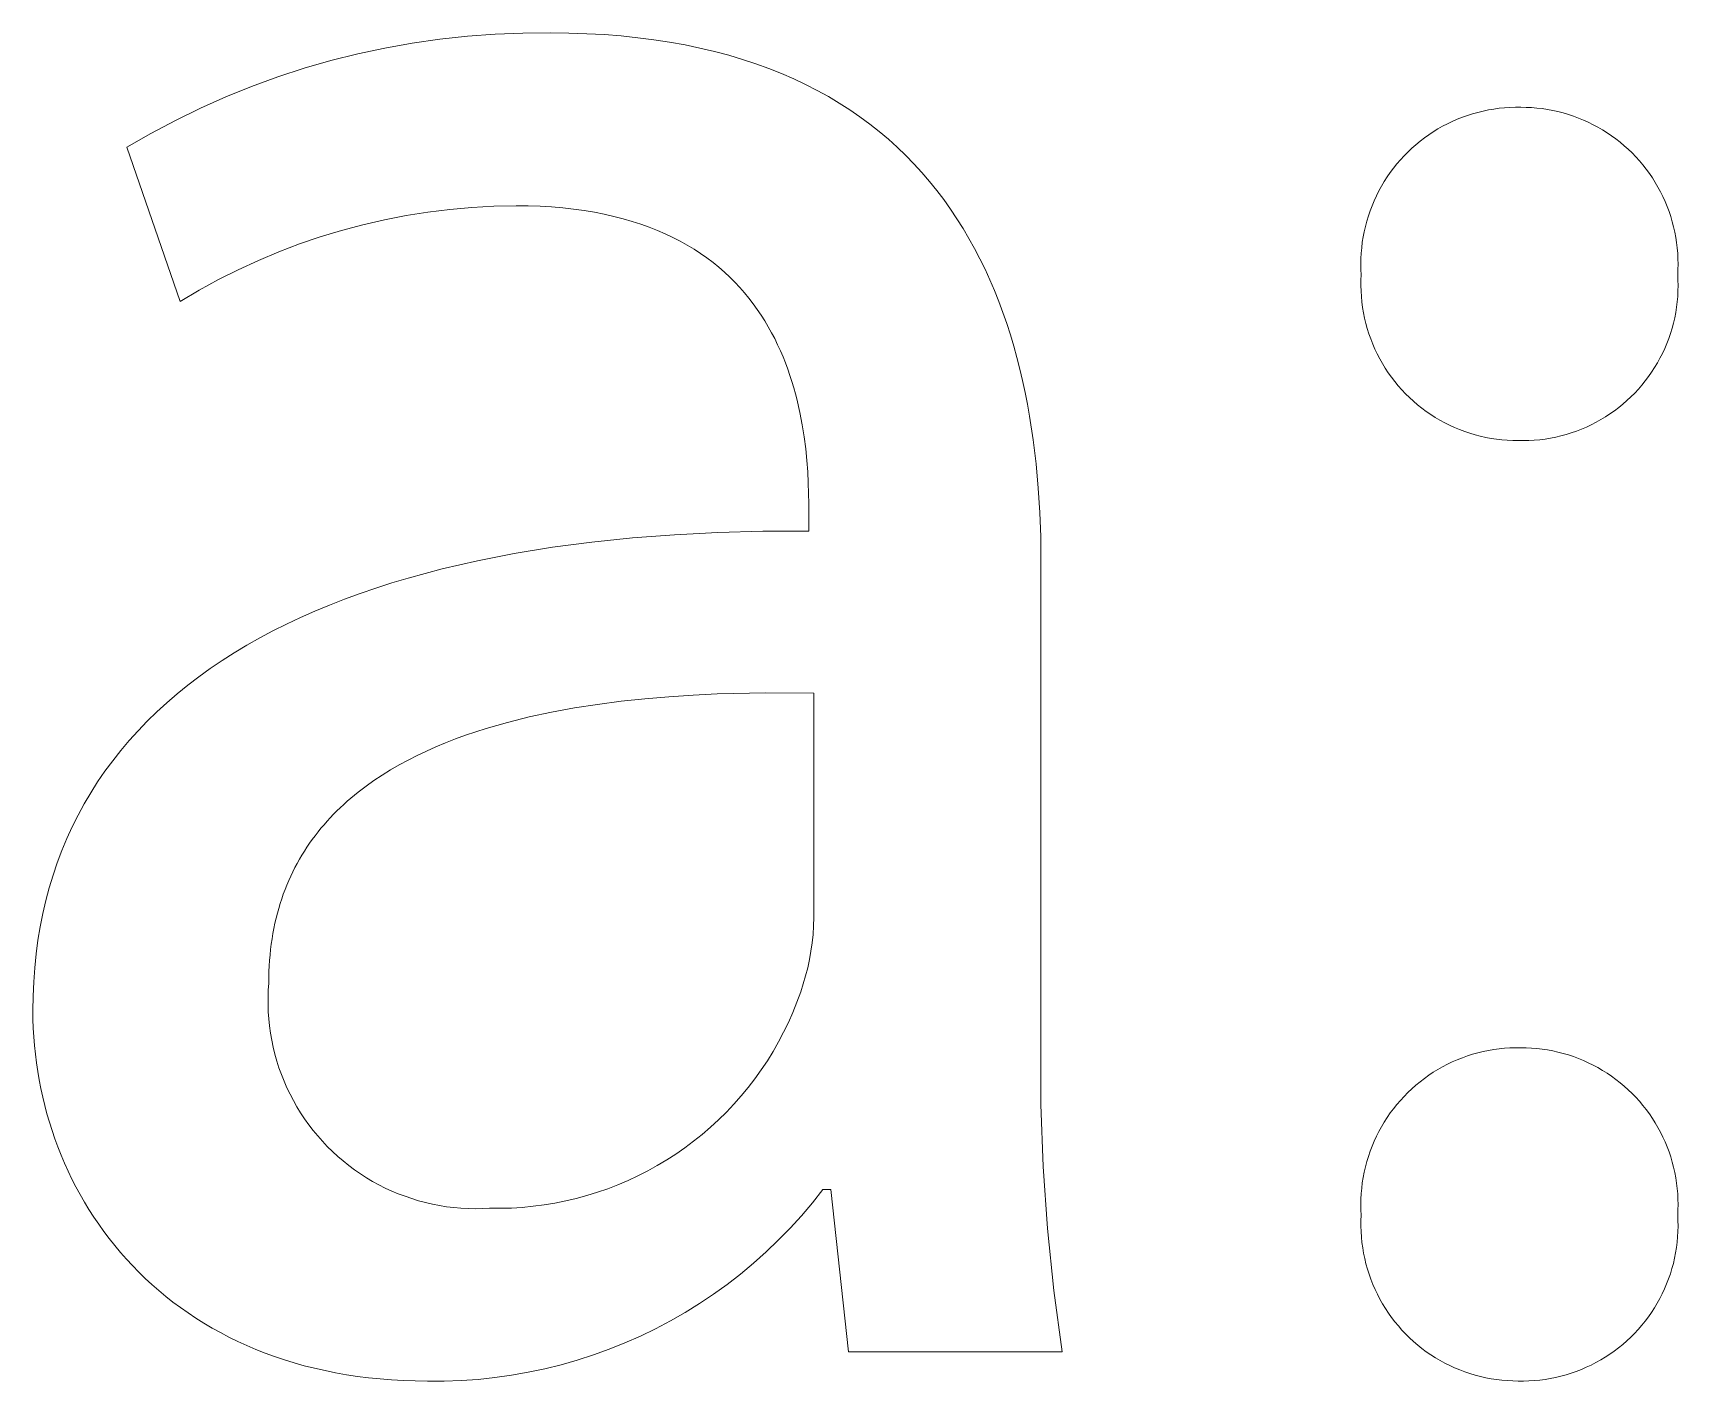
# Model space of a CAD drawing. Header units: millimetres. Extents: x -1421 to 3505, y -683 to 2759.
# Drawn here: x 3193.39 to 3223.83, y -336.99 to -312.04 of the extents above; entities that cross this region are included whole.
import ezdxf

# ---------------------------------------------------------------- set-up
doc = ezdxf.new("R2010")
doc.units = ezdxf.units.MM
doc.header["$MEASUREMENT"] = 0
doc.layers.add('Domyślny', color=7, linetype='Continuous', true_color=0x000000)

msp = doc.modelspace()

# ---------------------------------------------------------------- linework, layer by layer
at = {"layer": 'Domyślny', "color": 18, "lineweight": 15, "true_color": 0x000000}
for p, q in [((3199.906, -312.319), (3200.412, -312.228)), ((3200.412, -312.228), (3200.921, -312.155)), ((3200.921, -312.155), (3201.432, -312.1)), ((3201.432, -312.1), (3201.945, -312.062)), ((3201.945, -312.062), (3202.459, -312.042)), ((3202.459, -312.042), (3202.973, -312.039)), ((3202.973, -312.039), (3203.311, -312.043)), ((3203.311, -312.043), (3203.641, -312.054)), ((3203.641, -312.054), (3203.963, -312.072)), ((3203.963, -312.072), (3204.277, -312.096)), ((3204.277, -312.096), (3204.584, -312.128)), ((3204.584, -312.128), (3204.883, -312.166)), ((3204.883, -312.166), (3205.174, -312.211)), ((3205.174, -312.211), (3205.458, -312.262)), ((3205.458, -312.262), (3205.735, -312.32)), ((3198.411, -312.695), (3198.905, -312.552)), ((3198.905, -312.552), (3199.404, -312.427)), ((3199.404, -312.427), (3199.906, -312.319)), ((3205.735, -312.32), (3206.004, -312.384)), ((3206.004, -312.384), (3206.266, -312.454)), ((3206.266, -312.454), (3206.52, -312.53)), ((3206.52, -312.53), (3206.768, -312.612)), ((3197.44, -313.031), (3197.923, -312.854)), ((3197.923, -312.854), (3198.411, -312.695)), ((3206.768, -312.612), (3207.009, -312.699)), ((3207.009, -312.699), (3207.242, -312.792)), ((3207.242, -312.792), (3207.469, -312.891)), ((3207.469, -312.891), (3207.69, -312.995)), ((3196.963, -313.223), (3197.44, -313.031)), ((3207.69, -312.995), (3207.903, -313.105)), ((3207.903, -313.105), (3208.11, -313.219)), ((3196.031, -313.658), (3196.494, -313.433)), ((3196.494, -313.433), (3196.963, -313.223)), ((3208.11, -313.219), (3208.311, -313.339)), ((3208.311, -313.339), (3208.505, -313.463)), ((3208.505, -313.463), (3208.693, -313.593)), ((3220.126, -313.51), (3220.224, -313.486)), ((3220.224, -313.486), (3220.322, -313.466)), ((3220.322, -313.466), (3220.421, -313.449)), ((3220.421, -313.449), (3220.52, -313.435)), ((3220.52, -313.435), (3220.62, -313.425)), ((3220.62, -313.425), (3220.72, -313.419)), ((3220.72, -313.419), (3220.82, -313.415)), ((3220.82, -313.415), (3220.921, -313.416)), ((3220.921, -313.416), (3221.02, -313.417)), ((3221.02, -313.417), (3221.119, -313.422)), ((3221.119, -313.422), (3221.218, -313.43)), ((3221.218, -313.43), (3221.317, -313.441)), ((3221.317, -313.441), (3221.415, -313.456)), ((3221.415, -313.456), (3221.513, -313.474)), ((3221.513, -313.474), (3221.609, -313.496)), ((3221.609, -313.496), (3221.706, -313.521)), ((3195.577, -313.899), (3196.031, -313.658)), ((3208.693, -313.593), (3208.875, -313.727)), ((3208.875, -313.727), (3209.05, -313.866)), ((3219.388, -313.817), (3219.475, -313.768)), ((3219.475, -313.768), (3219.564, -313.722)), ((3219.564, -313.722), (3219.654, -313.678)), ((3219.654, -313.678), (3219.746, -313.638)), ((3219.746, -313.638), (3219.84, -313.601)), ((3219.84, -313.601), (3219.934, -313.567)), ((3219.934, -313.567), (3220.03, -313.537)), ((3220.03, -313.537), (3220.126, -313.51)), ((3221.706, -313.521), (3221.801, -313.549)), ((3221.801, -313.549), (3221.895, -313.58)), ((3221.895, -313.58), (3221.988, -313.615)), ((3221.988, -313.615), (3222.08, -313.653)), ((3222.08, -313.653), (3222.17, -313.694)), ((3222.17, -313.694), (3222.259, -313.738)), ((3222.259, -313.738), (3222.347, -313.785)), ((3222.347, -313.785), (3222.433, -313.834)), ((3195.132, -314.155), (3195.577, -313.899)), ((3209.05, -313.866), (3209.22, -314.009)), ((3209.22, -314.009), (3209.384, -314.156)), ((3218.905, -314.175), (3218.98, -314.108)), ((3218.98, -314.108), (3219.057, -314.045)), ((3219.057, -314.045), (3219.137, -313.984)), ((3219.137, -313.984), (3219.219, -313.925)), ((3219.219, -313.925), (3219.302, -313.87)), ((3219.302, -313.87), (3219.388, -313.817)), ((3222.433, -313.834), (3222.517, -313.887)), ((3222.517, -313.887), (3222.599, -313.943)), ((3222.599, -313.943), (3222.679, -314.002)), ((3222.679, -314.002), (3222.757, -314.063)), ((3222.757, -314.063), (3222.833, -314.127)), ((3196.116, -317.01), (3195.132, -314.155)), ((3209.384, -314.156), (3209.541, -314.308)), ((3209.541, -314.308), (3209.693, -314.463)), ((3218.628, -314.465), (3218.693, -314.389)), ((3218.693, -314.389), (3218.761, -314.315)), ((3218.761, -314.315), (3218.832, -314.244)), ((3218.832, -314.244), (3218.905, -314.175)), ((3222.833, -314.127), (3222.907, -314.193)), ((3222.907, -314.193), (3222.979, -314.262)), ((3222.979, -314.262), (3223.048, -314.333)), ((3223.048, -314.333), (3223.114, -314.407)), ((3223.114, -314.407), (3223.179, -314.483)), ((3209.693, -314.463), (3209.84, -314.623)), ((3209.84, -314.623), (3209.98, -314.787)), ((3218.394, -314.791), (3218.448, -314.706)), ((3218.448, -314.706), (3218.505, -314.624)), ((3218.505, -314.624), (3218.565, -314.543)), ((3218.565, -314.543), (3218.628, -314.465)), ((3223.179, -314.483), (3223.24, -314.561)), ((3223.24, -314.561), (3223.299, -314.641)), ((3223.299, -314.641), (3223.355, -314.723)), ((3223.355, -314.723), (3223.408, -314.807)), ((3209.98, -314.787), (3210.116, -314.954)), ((3210.116, -314.954), (3210.245, -315.125)), ((3218.25, -315.055), (3218.295, -314.965)), ((3218.295, -314.965), (3218.343, -314.877)), ((3218.343, -314.877), (3218.394, -314.791)), ((3223.408, -314.807), (3223.458, -314.892)), ((3223.458, -314.892), (3223.505, -314.98)), ((3223.505, -314.98), (3223.549, -315.069)), ((3201.108, -315.305), (3200.702, -315.355)), ((3201.515, -315.269), (3201.108, -315.305)), ((3201.924, -315.246), (3201.515, -315.269)), ((3202.333, -315.238), (3201.924, -315.246)), ((3202.558, -315.241), (3202.333, -315.238)), ((3202.777, -315.248), (3202.558, -315.241)), ((3202.99, -315.261), (3202.777, -315.248)), ((3203.197, -315.279), (3202.99, -315.261)), ((3203.397, -315.301), (3203.197, -315.279)), ((3203.592, -315.328), (3203.397, -315.301)), ((3203.781, -315.359), (3203.592, -315.328)), ((3210.245, -315.125), (3210.37, -315.3)), ((3210.37, -315.3), (3210.489, -315.478)), ((3218.101, -315.427), (3218.133, -315.332)), ((3218.133, -315.332), (3218.169, -315.238)), ((3218.169, -315.238), (3218.208, -315.146)), ((3218.208, -315.146), (3218.25, -315.055)), ((3223.549, -315.069), (3223.591, -315.159)), ((3223.591, -315.159), (3223.629, -315.251)), ((3223.629, -315.251), (3223.663, -315.344)), ((3199.498, -315.589), (3199.102, -315.695)), ((3199.896, -315.497), (3199.498, -315.589)), ((3200.298, -315.419), (3199.896, -315.497)), ((3200.702, -315.355), (3200.298, -315.419)), ((3203.964, -315.395), (3203.781, -315.359)), ((3204.142, -315.435), (3203.964, -315.395)), ((3204.314, -315.479), (3204.142, -315.435)), ((3204.48, -315.527), (3204.314, -315.479)), ((3204.641, -315.579), (3204.48, -315.527)), ((3204.797, -315.635), (3204.641, -315.579)), ((3204.948, -315.695), (3204.797, -315.635)), ((3210.489, -315.478), (3210.603, -315.659)), ((3218.023, -315.718), (3218.046, -315.62)), ((3218.046, -315.62), (3218.072, -315.523)), ((3218.072, -315.523), (3218.101, -315.427)), ((3223.663, -315.344), (3223.695, -315.438)), ((3223.695, -315.438), (3223.723, -315.533)), ((3223.723, -315.533), (3223.749, -315.629)), ((3223.749, -315.629), (3223.77, -315.726)), ((3198.711, -315.813), (3198.324, -315.946)), ((3199.102, -315.695), (3198.711, -315.813)), ((3205.093, -315.758), (3204.948, -315.695)), ((3205.234, -315.825), (3205.093, -315.758)), ((3205.369, -315.895), (3205.234, -315.825)), ((3205.5, -315.968), (3205.369, -315.895)), ((3210.603, -315.659), (3210.712, -315.843)), ((3210.712, -315.843), (3210.816, -316.031)), ((3217.977, -316.015), (3217.989, -315.915)), ((3217.989, -315.915), (3218.005, -315.816)), ((3218.005, -315.816), (3218.023, -315.718)), ((3223.77, -315.726), (3223.789, -315.823)), ((3223.789, -315.823), (3223.804, -315.921)), ((3223.804, -315.921), (3223.816, -316.02)), ((3197.941, -316.091), (3197.564, -316.249)), ((3198.324, -315.946), (3197.941, -316.091)), ((3205.626, -316.044), (3205.5, -315.968)), ((3205.747, -316.123), (3205.626, -316.044)), ((3205.864, -316.205), (3205.747, -316.123)), ((3205.976, -316.29), (3205.864, -316.205)), ((3210.816, -316.031), (3210.914, -316.221)), ((3210.914, -316.221), (3211.009, -316.414)), ((3217.961, -316.315), (3217.963, -316.215)), ((3217.963, -316.215), (3217.968, -316.115)), ((3217.968, -316.115), (3217.977, -316.015)), ((3223.816, -316.02), (3223.824, -316.119)), ((3223.824, -316.119), (3223.829, -316.218)), ((3223.829, -316.218), (3223.831, -316.317)), ((3197.192, -316.421), (3196.827, -316.605)), ((3197.564, -316.249), (3197.192, -316.421)), ((3206.083, -316.377), (3205.976, -316.29)), ((3206.186, -316.467), (3206.083, -316.377)), ((3206.285, -316.559), (3206.186, -316.467)), ((3211.009, -316.414), (3211.098, -316.61)), ((3217.963, -316.416), (3217.961, -316.315)), ((3217.968, -316.516), (3217.963, -316.416)), ((3217.964, -316.617), (3217.968, -316.516)), ((3223.829, -316.417), (3223.824, -316.516)), ((3223.824, -316.516), (3223.829, -316.616)), ((3223.831, -316.317), (3223.829, -316.417)), ((3196.468, -316.801), (3196.116, -317.01)), ((3196.827, -316.605), (3196.468, -316.801)), ((3206.38, -316.654), (3206.285, -316.559)), ((3206.471, -316.751), (3206.38, -316.654)), ((3206.558, -316.849), (3206.471, -316.751)), ((3206.64, -316.95), (3206.558, -316.849)), ((3211.098, -316.61), (3211.183, -316.809)), ((3211.183, -316.809), (3211.263, -317.01)), ((3217.963, -316.717), (3217.964, -316.617)), ((3217.965, -316.818), (3217.963, -316.717)), ((3217.971, -316.919), (3217.965, -316.818)), ((3223.829, -316.815), (3223.824, -316.915)), ((3223.829, -316.616), (3223.831, -316.716)), ((3223.831, -316.716), (3223.829, -316.815)), ((3206.719, -317.052), (3206.64, -316.95)), ((3206.795, -317.156), (3206.719, -317.052)), ((3206.866, -317.262), (3206.795, -317.156)), ((3211.263, -317.01), (3211.339, -317.213)), ((3217.981, -317.019), (3217.971, -316.919)), ((3217.994, -317.119), (3217.981, -317.019)), ((3218.011, -317.218), (3217.994, -317.119)), ((3223.803, -317.114), (3223.787, -317.212)), ((3223.815, -317.015), (3223.803, -317.114)), ((3223.824, -316.915), (3223.815, -317.015)), ((3206.934, -317.369), (3206.866, -317.262)), ((3206.999, -317.477), (3206.934, -317.369)), ((3211.339, -317.213), (3211.41, -317.419)), ((3211.41, -317.419), (3211.477, -317.626)), ((3218.031, -317.317), (3218.011, -317.218)), ((3218.054, -317.415), (3218.031, -317.317)), ((3218.081, -317.512), (3218.054, -317.415)), ((3223.745, -317.408), (3223.719, -317.504)), ((3223.768, -317.311), (3223.745, -317.408)), ((3223.787, -317.212), (3223.768, -317.311)), ((3207.06, -317.587), (3206.999, -317.477)), ((3207.118, -317.697), (3207.06, -317.587)), ((3207.172, -317.809), (3207.118, -317.697)), ((3211.477, -317.626), (3211.539, -317.836)), ((3218.111, -317.608), (3218.081, -317.512)), ((3218.145, -317.703), (3218.111, -317.608)), ((3218.181, -317.797), (3218.145, -317.703)), ((3223.658, -317.694), (3223.622, -317.788)), ((3223.69, -317.6), (3223.658, -317.694)), ((3223.719, -317.504), (3223.69, -317.6)), ((3207.224, -317.921), (3207.172, -317.809)), ((3207.272, -318.034), (3207.224, -317.921)), ((3207.318, -318.148), (3207.272, -318.034)), ((3211.539, -317.836), (3211.598, -318.047)), ((3211.598, -318.047), (3211.653, -318.261)), ((3218.222, -317.89), (3218.181, -317.797)), ((3218.265, -317.981), (3218.222, -317.89)), ((3218.311, -318.07), (3218.265, -317.981)), ((3218.361, -318.158), (3218.311, -318.07)), ((3223.495, -318.059), (3223.447, -318.147)), ((3223.541, -317.97), (3223.495, -318.059)), ((3223.583, -317.88), (3223.541, -317.97)), ((3223.622, -317.788), (3223.583, -317.88)), ((3207.36, -318.262), (3207.318, -318.148)), ((3207.4, -318.377), (3207.36, -318.262)), ((3207.437, -318.491), (3207.4, -318.377)), ((3211.653, -318.261), (3211.703, -318.475)), ((3218.413, -318.244), (3218.361, -318.158)), ((3218.469, -318.328), (3218.413, -318.244)), ((3218.527, -318.41), (3218.469, -318.328)), ((3223.341, -318.316), (3223.284, -318.398)), ((3223.396, -318.232), (3223.341, -318.316)), ((3223.447, -318.147), (3223.396, -318.232)), ((3207.472, -318.606), (3207.437, -318.491)), ((3207.504, -318.721), (3207.472, -318.606)), ((3211.703, -318.475), (3211.75, -318.692)), ((3218.589, -318.49), (3218.527, -318.41)), ((3218.653, -318.568), (3218.589, -318.49)), ((3218.719, -318.643), (3218.653, -318.568)), ((3218.788, -318.716), (3218.719, -318.643)), ((3223.096, -318.631), (3223.028, -318.704)), ((3223.161, -318.556), (3223.096, -318.631)), ((3223.224, -318.478), (3223.161, -318.556)), ((3223.284, -318.398), (3223.224, -318.478)), ((3207.533, -318.836), (3207.504, -318.721)), ((3207.56, -318.951), (3207.533, -318.836)), ((3207.585, -319.065), (3207.56, -318.951)), ((3211.75, -318.692), (3211.793, -318.91)), ((3211.793, -318.91), (3211.832, -319.129)), ((3218.86, -318.787), (3218.788, -318.716)), ((3218.934, -318.855), (3218.86, -318.787)), ((3219.011, -318.921), (3218.934, -318.855)), ((3219.09, -318.984), (3219.011, -318.921)), ((3219.171, -319.044), (3219.09, -318.984)), ((3222.732, -318.972), (3222.652, -319.032)), ((3222.809, -318.909), (3222.732, -318.972)), ((3222.884, -318.843), (3222.809, -318.909)), ((3222.957, -318.775), (3222.884, -318.843)), ((3223.028, -318.704), (3222.957, -318.775)), ((3207.628, -319.292), (3207.585, -319.065)), ((3211.832, -319.129), (3211.899, -319.57)), ((3219.254, -319.101), (3219.171, -319.044)), ((3219.339, -319.155), (3219.254, -319.101)), ((3219.425, -319.207), (3219.339, -319.155)), ((3219.514, -319.255), (3219.425, -319.207)), ((3219.604, -319.3), (3219.514, -319.255)), ((3222.225, -319.29), (3222.135, -319.333)), ((3222.314, -319.245), (3222.225, -319.29)), ((3222.401, -319.196), (3222.314, -319.245)), ((3222.487, -319.144), (3222.401, -319.196)), ((3222.57, -319.09), (3222.487, -319.144)), ((3222.652, -319.032), (3222.57, -319.09)), ((3207.664, -319.516), (3207.628, -319.292)), ((3207.692, -319.736), (3207.664, -319.516)), ((3211.899, -319.57), (3211.953, -320.016)), ((3219.696, -319.342), (3219.604, -319.3)), ((3219.789, -319.381), (3219.696, -319.342)), ((3219.883, -319.416), (3219.789, -319.381)), ((3219.978, -319.448), (3219.883, -319.416)), ((3220.075, -319.477), (3219.978, -319.448)), ((3220.172, -319.502), (3220.075, -319.477)), ((3220.271, -319.524), (3220.172, -319.502)), ((3220.37, -319.543), (3220.271, -319.524)), ((3220.47, -319.558), (3220.37, -319.543)), ((3220.57, -319.569), (3220.47, -319.558)), ((3220.67, -319.578), (3220.57, -319.569)), ((3220.771, -319.582), (3220.67, -319.578)), ((3220.871, -319.583), (3220.771, -319.582)), ((3220.971, -319.584), (3220.871, -319.583)), ((3221.071, -319.582), (3220.971, -319.584)), ((3221.171, -319.577), (3221.071, -319.582)), ((3221.27, -319.568), (3221.171, -319.577)), ((3221.37, -319.555), (3221.27, -319.568)), ((3221.468, -319.539), (3221.37, -319.555)), ((3221.566, -319.52), (3221.468, -319.539)), ((3221.663, -319.497), (3221.566, -319.52)), ((3221.76, -319.471), (3221.663, -319.497)), ((3221.855, -319.441), (3221.76, -319.471)), ((3221.95, -319.408), (3221.855, -319.441)), ((3222.043, -319.372), (3221.95, -319.408)), ((3222.135, -319.333), (3222.043, -319.372)), ((3207.713, -319.952), (3207.692, -319.736)), ((3207.728, -320.162), (3207.713, -319.952)), ((3207.739, -320.366), (3207.728, -320.162)), ((3211.953, -320.016), (3211.994, -320.464)), ((3207.744, -320.562), (3207.739, -320.366)), ((3211.994, -320.464), (3212.022, -320.914)), ((3207.746, -320.749), (3207.744, -320.562)), ((3207.746, -321.258), (3207.746, -320.749)), ((3212.022, -320.914), (3212.038, -321.365)), ((3203.733, -321.462), (3204.487, -321.384)), ((3204.487, -321.384), (3205.266, -321.325)), ((3205.266, -321.325), (3206.068, -321.284)), ((3206.068, -321.284), (3206.895, -321.261)), ((3206.895, -321.261), (3207.746, -321.258)), ((3212.038, -321.365), (3212.043, -321.816)), ((3201.621, -321.807), (3202.3, -321.674)), ((3202.3, -321.674), (3203.004, -321.559)), ((3203.004, -321.559), (3203.733, -321.462)), ((3200.65, -322.041), (3200.968, -321.958)), ((3200.968, -321.958), (3201.621, -321.807)), ((3212.043, -321.816), (3212.043, -330.722)), ((3199.446, -322.414), (3199.737, -322.314)), ((3199.737, -322.314), (3200.035, -322.219)), ((3200.035, -322.219), (3200.339, -322.127)), ((3200.339, -322.127), (3200.65, -322.041)), ((3198.611, -322.741), (3198.882, -322.628)), ((3198.882, -322.628), (3199.161, -322.519)), ((3199.161, -322.519), (3199.446, -322.414)), ((3198.087, -322.98), (3198.345, -322.859)), ((3198.345, -322.859), (3198.611, -322.741)), ((3197.351, -323.372), (3197.589, -323.237)), ((3197.589, -323.237), (3197.835, -323.107)), ((3197.835, -323.107), (3198.087, -322.98)), ((3196.894, -323.655), (3197.119, -323.511)), ((3197.119, -323.511), (3197.351, -323.372)), ((3196.464, -323.954), (3196.675, -323.802)), ((3196.675, -323.802), (3196.894, -323.655)), ((3196.061, -324.271), (3196.259, -324.11)), ((3196.259, -324.11), (3196.464, -323.954)), ((3195.686, -324.604), (3195.87, -324.435)), ((3195.87, -324.435), (3196.061, -324.271)), ((3203.84, -324.465), (3203.411, -324.532)), ((3204.275, -324.408), (3203.84, -324.465)), ((3204.715, -324.361), (3204.275, -324.408)), ((3205.159, -324.323), (3204.715, -324.361)), ((3205.606, -324.294), (3205.159, -324.323)), ((3206.055, -324.273), (3205.606, -324.294)), ((3206.952, -324.253), (3206.055, -324.273)), ((3207.844, -324.26), (3206.952, -324.253)), ((3207.844, -328.41), (3207.844, -324.26)), ((3195.508, -324.777), (3195.686, -324.604)), ((3202.576, -324.698), (3202.173, -324.799)), ((3202.99, -324.609), (3202.576, -324.698)), ((3203.411, -324.532), (3202.99, -324.609)), ((3195.174, -325.135), (3195.338, -324.954)), ((3195.338, -324.954), (3195.508, -324.777)), ((3201.398, -325.037), (3201.212, -325.105)), ((3201.587, -324.973), (3201.398, -325.037)), ((3201.779, -324.912), (3201.587, -324.973)), ((3201.975, -324.854), (3201.779, -324.912)), ((3202.173, -324.799), (3201.975, -324.854)), ((3194.869, -325.509), (3195.018, -325.32)), ((3195.018, -325.32), (3195.174, -325.135)), ((3200.674, -325.329), (3200.502, -325.411)), ((3200.85, -325.251), (3200.674, -325.329)), ((3201.029, -325.176), (3200.85, -325.251)), ((3201.212, -325.105), (3201.029, -325.176)), ((3194.726, -325.703), (3194.869, -325.509)), ((3200.01, -325.678), (3199.854, -325.774)), ((3200.17, -325.585), (3200.01, -325.678)), ((3200.334, -325.496), (3200.17, -325.585)), ((3200.502, -325.411), (3200.334, -325.496)), ((3194.463, -326.102), (3194.591, -325.9)), ((3194.591, -325.9), (3194.726, -325.703)), ((3199.556, -325.979), (3199.414, -326.088)), ((3199.703, -325.875), (3199.556, -325.979)), ((3199.854, -325.774), (3199.703, -325.875)), ((3194.342, -326.307), (3194.463, -326.102)), ((3199.21, -326.258), (3199.145, -326.317)), ((3199.277, -326.2), (3199.21, -326.258)), ((3199.345, -326.144), (3199.277, -326.2)), ((3199.414, -326.088), (3199.345, -326.144)), ((3194.121, -326.73), (3194.228, -326.517)), ((3194.228, -326.517), (3194.342, -326.307)), ((3198.896, -326.563), (3198.837, -326.628)), ((3198.956, -326.5), (3198.896, -326.563)), ((3199.018, -326.438), (3198.956, -326.5)), ((3199.08, -326.377), (3199.018, -326.438)), ((3199.145, -326.317), (3199.08, -326.377)), ((3194.022, -326.948), (3194.121, -326.73)), ((3198.615, -326.896), (3198.563, -326.965)), ((3198.668, -326.827), (3198.615, -326.896)), ((3198.723, -326.759), (3198.668, -326.827)), ((3198.779, -326.693), (3198.723, -326.759)), ((3198.837, -326.628), (3198.779, -326.693)), ((3193.844, -327.395), (3193.929, -327.169)), ((3193.929, -327.169), (3194.022, -326.948)), ((3198.416, -327.182), (3198.37, -327.256)), ((3198.464, -327.108), (3198.416, -327.182)), ((3198.513, -327.036), (3198.464, -327.108)), ((3198.563, -326.965), (3198.513, -327.036)), ((3193.766, -327.624), (3193.844, -327.395)), ((3198.241, -327.486), (3198.201, -327.565)), ((3198.283, -327.408), (3198.241, -327.486)), ((3198.326, -327.332), (3198.283, -327.408)), ((3198.37, -327.256), (3198.326, -327.332)), ((3193.696, -327.858), (3193.766, -327.624)), ((3198.091, -327.81), (3198.058, -327.894)), ((3198.126, -327.727), (3198.091, -327.81)), ((3198.163, -327.646), (3198.126, -327.727)), ((3198.201, -327.565), (3198.163, -327.646)), ((3193.577, -328.336), (3193.633, -328.095)), ((3193.633, -328.095), (3193.696, -327.858)), ((3197.996, -328.066), (3197.968, -328.153)), ((3198.026, -327.979), (3197.996, -328.066)), ((3198.058, -327.894), (3198.026, -327.979)), ((3193.528, -328.581), (3193.577, -328.336)), ((3197.916, -328.332), (3197.893, -328.424)), ((3197.941, -328.242), (3197.916, -328.332)), ((3197.968, -328.153), (3197.941, -328.242)), ((3207.838, -328.566), (3207.844, -328.41)), ((3193.487, -328.83), (3193.528, -328.581)), ((3197.834, -328.706), (3197.818, -328.803)), ((3197.852, -328.611), (3197.834, -328.706)), ((3197.872, -328.517), (3197.852, -328.611)), ((3197.893, -328.424), (3197.872, -328.517)), ((3207.81, -328.877), (3207.827, -328.721)), ((3207.827, -328.721), (3207.838, -328.566)), ((3193.453, -329.083), (3193.487, -328.83)), ((3197.791, -329), (3197.781, -329.1)), ((3197.804, -328.9), (3197.791, -329)), ((3197.818, -328.803), (3197.804, -328.9)), ((3207.761, -329.185), (3207.788, -329.031)), ((3207.788, -329.031), (3207.81, -328.877)), ((3193.427, -329.339), (3193.453, -329.083)), ((3197.765, -329.305), (3197.76, -329.41)), ((3197.772, -329.202), (3197.765, -329.305)), ((3197.781, -329.1), (3197.772, -329.202)), ((3207.728, -329.338), (3207.761, -329.185)), ((3193.397, -329.864), (3193.408, -329.6)), ((3193.408, -329.6), (3193.427, -329.339)), ((3197.756, -329.623), (3197.747, -329.756)), ((3197.757, -329.516), (3197.756, -329.623)), ((3197.76, -329.41), (3197.757, -329.516)), ((3207.598, -329.787), (3207.647, -329.639)), ((3207.647, -329.639), (3207.69, -329.489)), ((3207.69, -329.489), (3207.728, -329.338)), ((3193.393, -330.132), (3193.397, -329.864)), ((3197.747, -329.756), (3197.743, -329.888)), ((3197.743, -329.888), (3197.743, -330.021)), ((3207.529, -329.978), (3207.598, -329.787)), ((3193.395, -330.293), (3193.393, -330.132)), ((3197.743, -330.021), (3197.747, -330.153)), ((3197.747, -330.153), (3197.756, -330.285)), ((3207.371, -330.351), (3207.453, -330.166)), ((3207.453, -330.166), (3207.529, -329.978)), ((3193.401, -330.455), (3193.395, -330.293)), ((3193.41, -330.616), (3193.401, -330.455)), ((3197.756, -330.285), (3197.77, -330.417)), ((3197.77, -330.417), (3197.788, -330.548)), ((3197.788, -330.548), (3197.811, -330.679)), ((3207.188, -330.713), (3207.283, -330.534)), ((3207.283, -330.534), (3207.371, -330.351)), ((3193.422, -330.777), (3193.41, -330.616)), ((3193.439, -330.937), (3193.422, -330.777)), ((3197.811, -330.679), (3197.838, -330.808)), ((3197.838, -330.808), (3197.869, -330.937)), ((3207.087, -330.889), (3207.188, -330.713)), ((3212.043, -330.722), (3212.044, -331.871)), ((3220.322, -330.869), (3220.421, -330.852)), ((3220.421, -330.852), (3220.52, -330.839)), ((3220.52, -330.839), (3220.62, -330.829)), ((3220.62, -330.829), (3220.72, -330.822)), ((3220.72, -330.822), (3220.82, -330.819)), ((3220.82, -330.819), (3220.921, -330.819)), ((3220.921, -330.819), (3221.02, -330.821)), ((3221.02, -330.821), (3221.119, -330.825)), ((3221.119, -330.825), (3221.218, -330.833)), ((3221.218, -330.833), (3221.317, -330.845)), ((3221.317, -330.845), (3221.415, -330.86)), ((3193.459, -331.097), (3193.439, -330.937)), ((3193.482, -331.257), (3193.459, -331.097)), ((3197.869, -330.937), (3197.905, -331.065)), ((3197.905, -331.065), (3197.946, -331.191)), ((3206.868, -331.23), (3206.981, -331.061)), ((3206.981, -331.061), (3207.087, -330.889)), ((3219.475, -331.171), (3219.564, -331.125)), ((3219.564, -331.125), (3219.654, -331.082)), ((3219.654, -331.082), (3219.746, -331.042)), ((3219.746, -331.042), (3219.84, -331.005)), ((3219.84, -331.005), (3219.934, -330.971)), ((3219.934, -330.971), (3220.03, -330.94)), ((3220.03, -330.94), (3220.126, -330.913)), ((3220.126, -330.913), (3220.224, -330.89)), ((3220.224, -330.89), (3220.322, -330.869)), ((3221.415, -330.86), (3221.513, -330.878)), ((3221.513, -330.878), (3221.609, -330.9)), ((3221.609, -330.9), (3221.706, -330.924)), ((3221.706, -330.924), (3221.801, -330.953)), ((3221.801, -330.953), (3221.895, -330.984)), ((3221.895, -330.984), (3221.988, -331.018)), ((3221.988, -331.018), (3222.08, -331.056)), ((3222.08, -331.056), (3222.17, -331.097)), ((3222.17, -331.097), (3222.259, -331.141)), ((3222.259, -331.141), (3222.347, -331.188)), ((3193.509, -331.416), (3193.482, -331.257)), ((3193.54, -331.574), (3193.509, -331.416)), ((3197.946, -331.191), (3197.991, -331.316)), ((3197.991, -331.316), (3198.04, -331.439)), ((3198.04, -331.439), (3198.093, -331.56)), ((3206.627, -331.556), (3206.75, -331.395)), ((3206.75, -331.395), (3206.868, -331.23)), ((3218.98, -331.512), (3219.057, -331.448)), ((3219.057, -331.448), (3219.137, -331.387)), ((3219.137, -331.387), (3219.219, -331.329)), ((3219.219, -331.329), (3219.302, -331.273)), ((3219.302, -331.273), (3219.388, -331.221)), ((3219.388, -331.221), (3219.475, -331.171)), ((3222.347, -331.188), (3222.433, -331.238)), ((3222.433, -331.238), (3222.517, -331.291)), ((3222.517, -331.291), (3222.599, -331.347)), ((3222.599, -331.347), (3222.679, -331.405)), ((3222.679, -331.405), (3222.757, -331.466)), ((3222.757, -331.466), (3222.833, -331.53)), ((3193.574, -331.731), (3193.54, -331.574)), ((3193.612, -331.888), (3193.574, -331.731)), ((3198.093, -331.56), (3198.15, -331.679)), ((3198.15, -331.679), (3198.212, -331.797)), ((3206.363, -331.864), (3206.498, -331.712)), ((3206.498, -331.712), (3206.627, -331.556)), ((3218.693, -331.793), (3218.761, -331.719)), ((3218.761, -331.719), (3218.832, -331.647)), ((3218.832, -331.647), (3218.905, -331.578)), ((3218.905, -331.578), (3218.98, -331.512)), ((3222.833, -331.53), (3222.907, -331.596)), ((3222.907, -331.596), (3222.979, -331.665)), ((3222.979, -331.665), (3223.048, -331.737)), ((3223.048, -331.737), (3223.114, -331.81)), ((3193.654, -332.044), (3193.612, -331.888)), ((3193.699, -332.199), (3193.654, -332.044)), ((3198.212, -331.797), (3198.277, -331.912)), ((3198.277, -331.912), (3198.346, -332.025)), ((3198.346, -332.025), (3198.42, -332.135)), ((3206.08, -332.153), (3206.224, -332.011)), ((3206.224, -332.011), (3206.363, -331.864)), ((3212.044, -331.871), (3212.083, -333.02)), ((3218.448, -332.11), (3218.505, -332.027)), ((3218.505, -332.027), (3218.565, -331.947)), ((3218.565, -331.947), (3218.628, -331.869)), ((3218.628, -331.869), (3218.693, -331.793)), ((3223.114, -331.81), (3223.179, -331.886)), ((3223.179, -331.886), (3223.24, -331.964)), ((3223.24, -331.964), (3223.299, -332.044)), ((3223.299, -332.044), (3223.355, -332.126)), ((3193.747, -332.352), (3193.699, -332.199)), ((3193.8, -332.505), (3193.747, -332.352)), ((3198.42, -332.135), (3198.497, -332.243)), ((3198.497, -332.243), (3198.577, -332.348)), ((3198.577, -332.348), (3198.662, -332.45)), ((3205.777, -332.422), (3205.93, -332.29)), ((3205.93, -332.29), (3206.08, -332.153)), ((3218.25, -332.458), (3218.295, -332.369)), ((3218.295, -332.369), (3218.343, -332.281)), ((3218.343, -332.281), (3218.394, -332.194)), ((3218.394, -332.194), (3218.448, -332.11)), ((3223.355, -332.126), (3223.408, -332.21)), ((3223.408, -332.21), (3223.458, -332.296)), ((3223.458, -332.296), (3223.505, -332.383)), ((3193.856, -332.656), (3193.8, -332.505)), ((3193.915, -332.807), (3193.856, -332.656)), ((3198.662, -332.45), (3198.749, -332.55)), ((3198.749, -332.55), (3198.84, -332.646)), ((3198.84, -332.646), (3198.935, -332.739)), ((3205.29, -332.786), (3205.456, -332.671)), ((3205.456, -332.671), (3205.618, -332.549)), ((3205.618, -332.549), (3205.777, -332.422)), ((3218.133, -332.736), (3218.169, -332.642)), ((3218.169, -332.642), (3218.208, -332.549)), ((3218.208, -332.549), (3218.25, -332.458)), ((3223.505, -332.383), (3223.549, -332.472)), ((3223.549, -332.472), (3223.591, -332.562)), ((3223.591, -332.562), (3223.629, -332.654)), ((3223.629, -332.654), (3223.663, -332.747)), ((3193.978, -332.955), (3193.915, -332.807)), ((3194.045, -333.103), (3193.978, -332.955)), ((3198.935, -332.739), (3199.032, -332.829)), ((3199.032, -332.829), (3199.133, -332.915)), ((3199.133, -332.915), (3199.236, -332.998)), ((3204.945, -333), (3205.119, -332.896)), ((3205.119, -332.896), (3205.29, -332.786)), ((3218.046, -333.023), (3218.072, -332.926)), ((3218.072, -332.926), (3218.101, -332.83)), ((3218.101, -332.83), (3218.133, -332.736)), ((3223.663, -332.747), (3223.695, -332.841)), ((3223.695, -332.841), (3223.723, -332.936)), ((3223.723, -332.936), (3223.749, -333.032)), ((3194.115, -333.249), (3194.045, -333.103)), ((3194.189, -333.393), (3194.115, -333.249)), ((3199.236, -332.998), (3199.343, -333.077)), ((3199.343, -333.077), (3199.452, -333.152)), ((3199.452, -333.152), (3199.563, -333.224)), ((3199.563, -333.224), (3199.677, -333.292)), ((3199.677, -333.292), (3199.793, -333.355)), ((3204.217, -333.356), (3204.404, -333.276)), ((3204.404, -333.276), (3204.587, -333.19)), ((3204.587, -333.19), (3204.768, -333.098)), ((3204.768, -333.098), (3204.945, -333)), ((3212.083, -333.02), (3212.162, -334.166)), ((3217.989, -333.319), (3218.005, -333.22)), ((3218.005, -333.22), (3218.023, -333.121)), ((3218.023, -333.121), (3218.046, -333.023)), ((3223.749, -333.032), (3223.77, -333.129)), ((3223.77, -333.129), (3223.789, -333.227)), ((3223.789, -333.227), (3223.804, -333.325)), ((3194.266, -333.535), (3194.189, -333.393)), ((3194.347, -333.676), (3194.266, -333.535)), ((3199.793, -333.355), (3199.911, -333.415)), ((3199.911, -333.415), (3200.032, -333.471)), ((3200.032, -333.471), (3200.154, -333.522)), ((3200.154, -333.522), (3200.278, -333.569)), ((3200.278, -333.569), (3200.403, -333.612)), ((3203.447, -333.608), (3203.643, -333.555)), ((3203.643, -333.555), (3203.837, -333.495)), ((3203.837, -333.495), (3204.028, -333.429)), ((3204.028, -333.429), (3204.217, -333.356)), ((3208.008, -333.445), (3207.815, -333.69)), ((3208.156, -333.445), (3208.008, -333.445)), ((3208.484, -336.447), (3208.156, -333.445)), ((3217.963, -333.619), (3217.968, -333.518)), ((3217.968, -333.518), (3217.977, -333.418)), ((3217.977, -333.418), (3217.989, -333.319)), ((3223.804, -333.325), (3223.816, -333.424)), ((3223.816, -333.424), (3223.824, -333.522)), ((3223.824, -333.522), (3223.829, -333.622)), ((3194.431, -333.815), (3194.347, -333.676)), ((3194.519, -333.952), (3194.431, -333.815)), ((3200.403, -333.612), (3200.53, -333.651)), ((3200.53, -333.651), (3200.658, -333.685)), ((3200.658, -333.685), (3200.787, -333.715)), ((3200.787, -333.715), (3200.917, -333.74)), ((3200.917, -333.74), (3201.048, -333.761)), ((3201.048, -333.761), (3201.179, -333.777)), ((3201.179, -333.777), (3201.311, -333.789)), ((3201.311, -333.789), (3201.444, -333.796)), ((3201.444, -333.796), (3201.576, -333.798)), ((3201.576, -333.798), (3201.708, -333.796)), ((3201.708, -333.796), (3201.841, -333.79)), ((3201.841, -333.79), (3202.044, -333.791)), ((3202.044, -333.791), (3202.246, -333.786)), ((3202.246, -333.786), (3202.448, -333.773)), ((3202.448, -333.773), (3202.65, -333.754)), ((3202.65, -333.754), (3202.851, -333.728)), ((3202.851, -333.728), (3203.051, -333.695)), ((3203.051, -333.695), (3203.25, -333.655)), ((3203.25, -333.655), (3203.447, -333.608)), ((3207.815, -333.69), (3207.613, -333.928)), ((3217.961, -333.719), (3217.963, -333.619)), ((3217.963, -333.819), (3217.961, -333.719)), ((3217.968, -333.919), (3217.963, -333.819)), ((3223.829, -333.82), (3223.824, -333.919)), ((3223.829, -333.622), (3223.831, -333.721)), ((3223.831, -333.721), (3223.829, -333.82)), ((3194.611, -334.087), (3194.519, -333.952)), ((3194.706, -334.22), (3194.611, -334.087)), ((3207.402, -334.159), (3207.184, -334.383)), ((3207.613, -333.928), (3207.402, -334.159)), ((3212.162, -334.166), (3212.28, -335.309)), ((3217.963, -334.121), (3217.964, -334.02)), ((3217.966, -334.221), (3217.963, -334.121)), ((3217.964, -334.02), (3217.968, -333.919)), ((3223.824, -333.919), (3223.829, -334.019)), ((3223.83, -334.119), (3223.828, -334.219)), ((3223.829, -334.019), (3223.83, -334.119)), ((3194.805, -334.351), (3194.706, -334.22)), ((3194.907, -334.48), (3194.805, -334.351)), ((3195.012, -334.606), (3194.907, -334.48)), ((3207.184, -334.383), (3206.959, -334.599)), ((3217.973, -334.322), (3217.966, -334.221)), ((3217.982, -334.422), (3217.973, -334.322)), ((3217.996, -334.522), (3217.982, -334.422)), ((3223.813, -334.418), (3223.801, -334.517)), ((3223.822, -334.318), (3223.813, -334.418)), ((3223.828, -334.219), (3223.822, -334.318)), ((3195.122, -334.73), (3195.012, -334.606)), ((3195.235, -334.852), (3195.122, -334.73)), ((3206.725, -334.807), (3206.485, -335.007)), ((3206.959, -334.599), (3206.725, -334.807)), ((3218.013, -334.621), (3217.996, -334.522)), ((3218.033, -334.72), (3218.013, -334.621)), ((3218.056, -334.817), (3218.033, -334.72)), ((3223.743, -334.81), (3223.717, -334.907)), ((3223.766, -334.713), (3223.743, -334.81)), ((3223.785, -334.615), (3223.766, -334.713)), ((3223.801, -334.517), (3223.785, -334.615)), ((3195.351, -334.971), (3195.235, -334.852)), ((3195.471, -335.087), (3195.351, -334.971)), ((3195.594, -335.201), (3195.471, -335.087)), ((3206.485, -335.007), (3206.238, -335.198)), ((3218.083, -334.914), (3218.056, -334.817)), ((3218.114, -335.01), (3218.083, -334.914)), ((3218.147, -335.105), (3218.114, -335.01)), ((3218.184, -335.199), (3218.147, -335.105)), ((3223.655, -335.096), (3223.619, -335.189)), ((3223.688, -335.002), (3223.655, -335.096)), ((3223.717, -334.907), (3223.688, -335.002)), ((3195.721, -335.312), (3195.594, -335.201)), ((3195.851, -335.42), (3195.721, -335.312)), ((3195.985, -335.526), (3195.851, -335.42)), ((3205.985, -335.38), (3205.725, -335.554)), ((3206.238, -335.198), (3205.985, -335.38)), ((3212.28, -335.309), (3212.437, -336.447)), ((3218.225, -335.291), (3218.184, -335.199)), ((3218.268, -335.382), (3218.225, -335.291)), ((3218.314, -335.471), (3218.268, -335.382)), ((3223.538, -335.372), (3223.492, -335.461)), ((3223.58, -335.281), (3223.538, -335.372)), ((3223.619, -335.189), (3223.58, -335.281)), ((3196.123, -335.628), (3195.985, -335.526)), ((3196.264, -335.727), (3196.123, -335.628)), ((3196.408, -335.823), (3196.264, -335.727)), ((3205.46, -335.719), (3205.189, -335.874)), ((3205.725, -335.554), (3205.46, -335.719)), ((3218.364, -335.559), (3218.314, -335.471)), ((3218.417, -335.645), (3218.364, -335.559)), ((3218.472, -335.729), (3218.417, -335.645)), ((3223.338, -335.717), (3223.281, -335.799)), ((3223.392, -335.633), (3223.338, -335.717)), ((3223.444, -335.548), (3223.392, -335.633)), ((3223.492, -335.461), (3223.444, -335.548)), ((3196.556, -335.916), (3196.408, -335.823)), ((3196.708, -336.006), (3196.556, -335.916)), ((3196.863, -336.092), (3196.708, -336.006)), ((3204.913, -336.02), (3204.632, -336.156)), ((3205.189, -335.874), (3204.913, -336.02)), ((3218.531, -335.811), (3218.472, -335.729)), ((3218.592, -335.891), (3218.531, -335.811)), ((3218.656, -335.968), (3218.592, -335.891)), ((3218.722, -336.044), (3218.656, -335.968)), ((3223.093, -336.032), (3223.025, -336.105)), ((3223.158, -335.956), (3223.093, -336.032)), ((3223.221, -335.879), (3223.158, -335.956)), ((3223.281, -335.799), (3223.221, -335.879)), ((3197.021, -336.175), (3196.863, -336.092)), ((3197.183, -336.254), (3197.021, -336.175)), ((3197.349, -336.329), (3197.183, -336.254)), ((3197.518, -336.401), (3197.349, -336.329)), ((3204.346, -336.282), (3204.056, -336.399)), ((3204.632, -336.156), (3204.346, -336.282)), ((3218.792, -336.117), (3218.722, -336.044)), ((3218.863, -336.188), (3218.792, -336.117)), ((3218.937, -336.256), (3218.863, -336.188)), ((3219.014, -336.321), (3218.937, -336.256)), ((3219.092, -336.384), (3219.014, -336.321)), ((3222.806, -336.309), (3222.729, -336.372)), ((3222.882, -336.244), (3222.806, -336.309)), ((3222.954, -336.175), (3222.882, -336.244)), ((3223.025, -336.105), (3222.954, -336.175)), ((3197.69, -336.47), (3197.518, -336.401)), ((3197.866, -336.534), (3197.69, -336.47)), ((3198.045, -336.594), (3197.866, -336.534)), ((3198.228, -336.651), (3198.045, -336.594)), ((3203.465, -336.601), (3203.165, -336.686)), ((3203.763, -336.505), (3203.465, -336.601)), ((3204.056, -336.399), (3203.763, -336.505)), ((3212.437, -336.447), (3208.484, -336.447)), ((3219.173, -336.444), (3219.092, -336.384)), ((3219.256, -336.501), (3219.173, -336.444)), ((3219.341, -336.556), (3219.256, -336.501)), ((3219.427, -336.607), (3219.341, -336.556)), ((3219.516, -336.655), (3219.427, -336.607)), ((3222.399, -336.596), (3222.312, -336.645)), ((3222.484, -336.545), (3222.399, -336.596)), ((3222.568, -336.49), (3222.484, -336.545)), ((3222.649, -336.433), (3222.568, -336.49)), ((3222.729, -336.372), (3222.649, -336.433)), ((3198.415, -336.703), (3198.228, -336.651)), ((3198.604, -336.751), (3198.415, -336.703)), ((3198.798, -336.795), (3198.604, -336.751)), ((3198.994, -336.835), (3198.798, -336.795)), ((3199.195, -336.87), (3198.994, -336.835)), ((3199.398, -336.901), (3199.195, -336.87)), ((3199.605, -336.927), (3199.398, -336.901)), ((3199.816, -336.949), (3199.605, -336.927)), ((3201.939, -336.923), (3201.629, -336.956)), ((3202.249, -336.88), (3201.939, -336.923)), ((3202.556, -336.826), (3202.249, -336.88)), ((3202.862, -336.761), (3202.556, -336.826)), ((3203.165, -336.686), (3202.862, -336.761)), ((3219.606, -336.701), (3219.516, -336.655)), ((3219.697, -336.743), (3219.606, -336.701)), ((3219.79, -336.781), (3219.697, -336.743)), ((3219.884, -336.817), (3219.79, -336.781)), ((3219.98, -336.849), (3219.884, -336.817)), ((3220.076, -336.878), (3219.98, -336.849)), ((3220.173, -336.904), (3220.076, -336.878)), ((3220.272, -336.926), (3220.173, -336.904)), ((3220.37, -336.945), (3220.272, -336.926)), ((3220.47, -336.96), (3220.37, -336.945)), ((3221.467, -336.941), (3221.369, -336.957)), ((3221.565, -336.921), (3221.467, -336.941)), ((3221.662, -336.898), (3221.565, -336.921)), ((3221.759, -336.872), (3221.662, -336.898)), ((3221.854, -336.842), (3221.759, -336.872)), ((3221.948, -336.809), (3221.854, -336.842)), ((3222.041, -336.773), (3221.948, -336.809)), ((3222.133, -336.733), (3222.041, -336.773)), ((3222.223, -336.691), (3222.133, -336.733)), ((3222.312, -336.645), (3222.223, -336.691)), ((3200.03, -336.966), (3199.816, -336.949)), ((3200.247, -336.978), (3200.03, -336.966)), ((3200.468, -336.986), (3200.247, -336.978)), ((3200.693, -336.988), (3200.468, -336.986)), ((3201.005, -336.988), (3200.693, -336.988)), ((3201.317, -336.977), (3201.005, -336.988)), ((3201.629, -336.956), (3201.317, -336.977)), ((3220.57, -336.972), (3220.47, -336.96)), ((3220.67, -336.98), (3220.57, -336.972)), ((3220.771, -336.985), (3220.67, -336.98)), ((3220.871, -336.987), (3220.771, -336.985)), ((3220.971, -336.988), (3220.871, -336.987)), ((3221.071, -336.985), (3220.971, -336.988)), ((3221.171, -336.979), (3221.071, -336.985)), ((3221.27, -336.97), (3221.171, -336.979)), ((3221.369, -336.957), (3221.27, -336.97))]:
    msp.add_line(p, q, dxfattribs=at)

doc.saveas('drawing.dxf')
